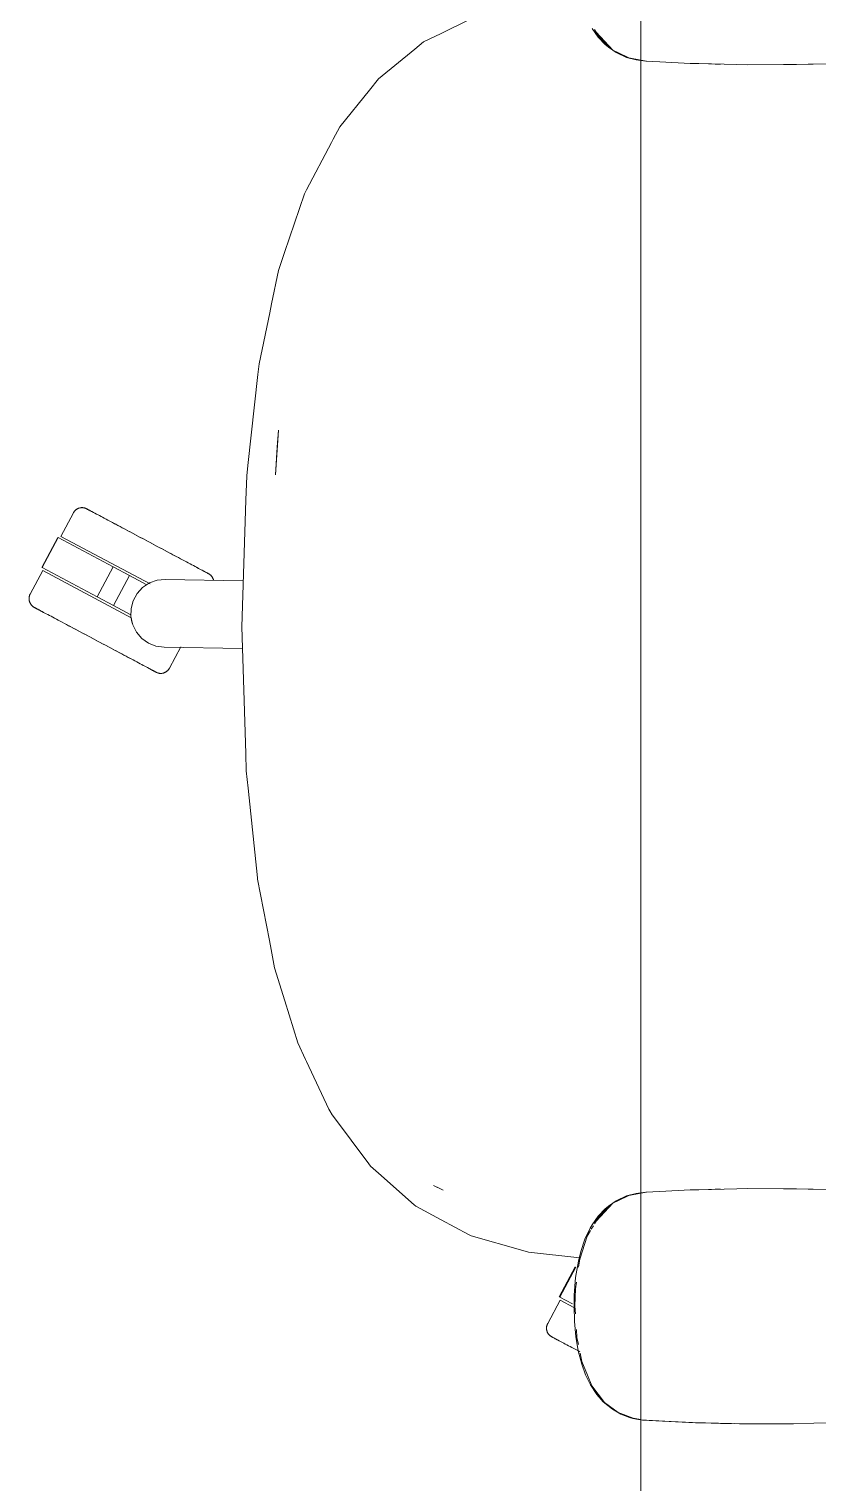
# Model space of a CAD drawing. Header units: millimetres. Extents: x 155927 to 295199, y -4084 to 97293.
# Drawn here: x 173526 to 173851, y 10074 to 10673 of the extents above; entities that cross this region are included whole.
import ezdxf

# ---------------------------------------------------------------- set-up
doc = ezdxf.new("R2010")
doc.units = ezdxf.units.MM
doc.header["$MEASUREMENT"] = 0
doc.layers.add('G-IMPT', color=8, linetype='CONTINUOUS', lineweight=9)
doc.layers.add('I-FURN', color=8, linetype='CONTINUOUS', lineweight=9)

msp = doc.modelspace()

# ---------------------------------------------------------------- linework, layer by layer
at = {"layer": 'G-IMPT'}
for p, q in [((173706.88, 10677.25), (173695.41, 10671.61)), ((173688.24, 10668.08), (173695.41, 10671.61)), ((173760.21, 10670.11), (173757.77, 10673.56)), ((173758.7, 10673.21), (173760.58, 10670.05)), ((173759.39, 10672.14), (173760.67, 10670.67)), ((173759.39, 10672.14), (173766.29, 10664.75)), ((173763.08, 10667.06), (173760.21, 10670.11)), ((173760.58, 10670.05), (173766.29, 10664.75)), ((173760.8, 10670.52), (173763.88, 10666.98)), ((173684.59, 10665.11), (173669.64, 10652.94)), ((173684.59, 10665.11), (173688.24, 10668.08)), ((173763.08, 10667.06), (173764.4, 10665.93)), ((173766.29, 10664.75), (173763.88, 10666.98)), ((173767.62, 10663.72), (173764.4, 10665.93)), ((173768.53, 10663.64), (173766.29, 10664.75)), ((173767.62, 10663.72), (173771.95, 10661.74)), ((173768.53, 10663.64), (173772.79, 10661.54)), ((173775.9, 10660.67), (173771.95, 10661.74)), ((173772.79, 10661.54), (173777.83, 10660.6)), ((173777.83, 10660.43), (173775.9, 10660.67)), ((173777.83, 10660.6), (173780.13, 10660.17)), ((173779.91, 10660.17), (173777.83, 10660.43)), ((173785.57, 10659.89), (173779.91, 10660.17)), ((173785.57, 10659.89), (173798.13, 10659.27)), ((173801.68, 10659.15), (173798.13, 10659.27)), ((173817.35, 10658.77), (173801.68, 10659.15)), ((173805.72, 10659.06), (173808.4, 10658.95)), ((173810.62, 10658.95), (173808.4, 10658.95)), ((173817.35, 10658.77), (173821.86, 10658.72)), ((173821.86, 10658.72), (173836.57, 10658.73)), ((173842.04, 10658.8), (173836.57, 10658.73)), ((173842.04, 10658.8), (173854.35, 10659.09)), ((173848.82, 10658.93), (173846.74, 10658.93)), ((173669.64, 10652.94), (173665.88, 10648.27)), ((173653.68, 10633.14), (173665.88, 10648.27)), ((173653.68, 10633.14), (173650.97, 10628.01)), ((173650.24, 10626.63), (173639.94, 10607.12)), ((173650.24, 10626.63), (173650.97, 10628.01)), ((173630.92, 10581.38), (173639.07, 10605.46)), ((173639.94, 10607.12), (173639.07, 10605.46)), ((173630.92, 10581.38), (173628.4, 10573.94)), ((173625.53, 10560.12), (173628.4, 10573.94)), ((173624.77, 10556.44), (173620.42, 10535.49)), ((173624.77, 10556.44), (173625.53, 10560.12)), ((173615.8, 10493.63), (173619.93, 10531.08)), ((173620.42, 10535.49), (173619.93, 10531.08)), ((173627.2, 10489.79), (173628.45, 10508.07)), ((173628.45, 10508.07), (173627.84, 10501.13)), ((173627.2, 10489.79), (173627.84, 10501.13)), ((173615, 10479.32), (173615.32, 10489.26)), ((173615.8, 10493.63), (173615.32, 10489.26)), ((173615, 10479.32), (173613.29, 10427.14)), ((173613.29, 10427.14), (173614.91, 10374.97)), ((173614.91, 10374.97), (173615.13, 10367.71)), ((173615.87, 10360.65), (173615.13, 10367.71)), ((173619.69, 10323.65), (173615.87, 10360.65)), ((173619.69, 10323.65), (173619.78, 10323.19)), ((173624.64, 10297.81), (173619.78, 10323.19)), ((173624.64, 10297.81), (173625.35, 10294.15)), ((173626.81, 10286.55), (173625.35, 10294.15)), ((173631, 10272.94), (173626.81, 10286.55)), ((173636.32, 10255.67), (173631, 10272.94)), ((173636.32, 10255.67), (173639.51, 10248.9)), ((173639.94, 10247.98), (173639.51, 10248.9)), ((173649.21, 10228.34), (173639.94, 10247.98)), ((173649.21, 10228.34), (173649.63, 10227.63)), ((173650.57, 10226.06), (173649.63, 10227.63)), ((173651.03, 10225.29), (173650.57, 10226.06)), ((173651.03, 10225.29), (173665.6, 10205.79)), ((173665.6, 10205.79), (173666.33, 10204.82)), ((173669.59, 10201.95), (173666.33, 10204.82)), ((173669.59, 10201.95), (173684.37, 10188.93)), ((173692.34, 10196.96), (173696.23, 10195)), ((173692.34, 10196.96), (173694.64, 10195.78)), ((173694.64, 10195.78), (173696.23, 10195)), ((173801.68, 10195.19), (173798.13, 10195.07)), ((173817.35, 10195.57), (173801.68, 10195.19)), ((173805.72, 10195.28), (173808.4, 10195.39)), ((173810.62, 10195.39), (173808.4, 10195.39)), ((173817.35, 10195.57), (173821.86, 10195.62)), ((173821.86, 10195.62), (173836.57, 10195.61)), ((173842.04, 10195.54), (173836.57, 10195.61)), ((173842.04, 10195.54), (173854.35, 10195.25)), ((173848.82, 10195.41), (173846.74, 10195.41)), ((173759.39, 10182.2), (173766.29, 10189.59)), ((173760.58, 10184.29), (173766.29, 10189.59)), ((173766.29, 10189.59), (173763.88, 10187.36)), ((173767.62, 10190.62), (173764.4, 10188.41)), ((173768.53, 10190.7), (173766.29, 10189.59)), ((173767.62, 10190.62), (173771.95, 10192.6)), ((173768.53, 10190.7), (173772.79, 10192.8)), ((173775.9, 10193.67), (173771.95, 10192.6)), ((173772.79, 10192.8), (173777.83, 10193.74)), ((173777.83, 10193.91), (173775.9, 10193.67)), ((173777.83, 10193.74), (173780.13, 10194.17)), ((173779.91, 10194.17), (173777.83, 10193.91)), ((173785.57, 10194.45), (173779.91, 10194.17)), ((173785.57, 10194.45), (173798.13, 10195.07)), ((173684.37, 10188.93), (173685.04, 10188.35)), ((173695.47, 10182.76), (173685.04, 10188.35)), ((173760.21, 10184.23), (173757.77, 10180.78)), ((173758.7, 10181.13), (173760.58, 10184.29)), ((173759.39, 10182.2), (173760.67, 10183.67)), ((173763.08, 10187.28), (173760.21, 10184.23)), ((173760.8, 10183.82), (173763.88, 10187.36)), ((173763.08, 10187.28), (173764.4, 10188.41)), ((173706.71, 10176.75), (173695.47, 10182.76)), ((173754.76, 10174.77), (173756.96, 10179.4)), ((173755.62, 10175.99), (173757.09, 10178.44)), ((173756.96, 10179.4), (173757.77, 10180.78)), ((173757.37, 10178.91), (173758.23, 10180.35)), ((173707.82, 10176.16), (173706.71, 10176.75)), ((173729.17, 10170.15), (173707.82, 10176.16)), ((173752.59, 10166.59), (173755.62, 10175.99)), ((173753.02, 10169.68), (173754.76, 10174.77)), ((173729.17, 10170.15), (173731.43, 10169.51)), ((173752.71, 10167.1), (173731.43, 10169.51)), ((173752.04, 10165.75), (173750.92, 10158.99)), ((173753.02, 10169.68), (173752.04, 10165.75)), ((173752.13, 10163.3), (173752.59, 10166.59)), ((173750.35, 10151.68), (173750.92, 10158.99)), ((173750.86, 10154.33), (173750.63, 10147.17)), ((173750.86, 10154.33), (173751.26, 10157.12)), ((173750.35, 10151.68), (173750.26, 10147.17)), ((173750.26, 10147.17), (173750.44, 10140.83)), ((173750.82, 10144.06), (173750.63, 10147.17)), ((173751, 10134.68), (173750.44, 10140.83)), ((173751.42, 10134.34), (173751.22, 10137.55)), ((173751, 10134.68), (173752, 10128.75)), ((173752.03, 10131.36), (173751.42, 10134.34)), ((173753.43, 10123.27), (173752, 10128.75)), ((173753.46, 10124.38), (173752.75, 10127.85)), ((173753.43, 10123.27), (173755.02, 10118.93)), ((173753.46, 10124.38), (173755.79, 10118.76)), ((173757, 10114.86), (173755.02, 10118.93)), ((173757.63, 10114.36), (173755.79, 10118.76)), ((173757, 10114.86), (173759.66, 10110.81)), ((173762.84, 10107.58), (173757.63, 10114.36)), ((173759.66, 10110.81), (173762.32, 10107.77)), ((173766.06, 10104.7), (173762.32, 10107.77)), ((173768.47, 10103.41), (173762.84, 10107.58)), ((173769.5, 10102.74), (173766.06, 10104.7)), ((173774.66, 10101), (173768.47, 10103.41)), ((173769.5, 10102.74), (173773.14, 10101.35)), ((173774.49, 10100.98), (173773.14, 10101.35)), ((173774.49, 10100.98), (173776.88, 10100.53)), ((173774.66, 10101), (173777.83, 10100.52)), ((173778.53, 10100.28), (173776.88, 10100.53)), ((173799.1, 10099.23), (173778.53, 10100.28)), ((173800.31, 10099.19), (173778.53, 10100.28)), ((173778.53, 10100.28), (173780.13, 10100.17)), ((173800.31, 10099.19), (173780.13, 10100.17)), ((173860.86, 10099.33), (173849.1, 10098.94)), ((173820.5, 10098.73), (173799.1, 10099.23)), ((173810.66, 10098.89), (173799.1, 10099.23)), ((173799.1, 10099.23), (173800.31, 10099.19)), ((173820.5, 10098.73), (173800.31, 10099.19)), ((173840.68, 10098.77), (173810.66, 10098.89)), ((173820.5, 10098.73), (173810.66, 10098.89)), ((173810.66, 10098.89), (173829.89, 10098.69)), ((173818.46, 10098.75), (173816.55, 10098.82)), ((173820.5, 10098.77), (173818.46, 10098.75)), ((173840.68, 10098.77), (173820.5, 10098.73)), ((173840.68, 10098.77), (173829.89, 10098.69)), ((173840.68, 10098.77), (173849.1, 10098.94))]:
    msp.add_line(p, q, dxfattribs=at)
at = {"layer": 'I-FURN'}
for p, q in [((173777.83, 9382.71), (173777.83, 10982.71)), ((173777.83, 10982.71), (173777.83, 9382.71)), ((173543.84, 10474.06), (173538.69, 10464.38)), ((173543.84, 10474.06), (173543.92, 10474.2)), ((173543.92, 10474.2), (173544, 10474.34)), ((173544, 10474.34), (173544.09, 10474.48)), ((173544.09, 10474.48), (173544.19, 10474.61)), ((173544.19, 10474.61), (173544.29, 10474.73)), ((173544.29, 10474.73), (173544.39, 10474.86)), ((173544.39, 10474.86), (173544.5, 10474.97)), ((173544.5, 10474.97), (173544.62, 10475.09)), ((173544.62, 10475.09), (173544.74, 10475.2)), ((173544.74, 10475.2), (173544.86, 10475.3)), ((173544.86, 10475.3), (173544.99, 10475.4)), ((173544.99, 10475.4), (173545.12, 10475.49)), ((173545.12, 10475.49), (173545.25, 10475.58)), ((173545.25, 10475.58), (173545.39, 10475.67)), ((173545.39, 10475.67), (173545.53, 10475.74)), ((173545.53, 10475.74), (173545.68, 10475.81)), ((173545.68, 10475.81), (173545.82, 10475.88)), ((173545.82, 10475.88), (173545.97, 10475.94)), ((173545.97, 10475.94), (173546.12, 10475.99)), ((173546.12, 10475.99), (173546.28, 10476.04)), ((173546.28, 10476.04), (173546.43, 10476.08)), ((173546.43, 10476.08), (173546.59, 10476.12)), ((173546.59, 10476.12), (173546.75, 10476.15)), ((173546.75, 10476.15), (173546.91, 10476.17)), ((173546.91, 10476.17), (173547.07, 10476.19)), ((173547.07, 10476.19), (173547.23, 10476.2)), ((173547.23, 10476.2), (173547.39, 10476.2)), ((173547.39, 10476.2), (173547.55, 10476.2)), ((173547.55, 10476.2), (173547.71, 10476.19)), ((173547.71, 10476.19), (173547.87, 10476.17)), ((173547.87, 10476.17), (173548.03, 10476.15)), ((173548.03, 10476.15), (173548.19, 10476.12)), ((173548.19, 10476.12), (173548.35, 10476.09)), ((173548.35, 10476.09), (173548.51, 10476.05)), ((173548.51, 10476.05), (173548.66, 10476)), ((173548.66, 10476), (173548.81, 10475.95)), ((173548.81, 10475.95), (173548.96, 10475.89)), ((173548.96, 10475.89), (173549.11, 10475.82)), ((173549.11, 10475.82), (173549.25, 10475.75)), ((173549.25, 10475.75), (173549.29, 10475.73)), ((173549.29, 10475.73), (173549.31, 10475.72)), ((173549.3, 10475.73), (173549.29, 10475.73)), ((173549.34, 10475.7), (173549.3, 10475.73)), ((173549.31, 10475.72), (173549.37, 10475.69)), ((173549.42, 10475.66), (173549.34, 10475.7)), ((173549.37, 10475.69), (173549.47, 10475.63)), ((173549.54, 10475.6), (173549.42, 10475.66)), ((173549.47, 10475.63), (173549.61, 10475.56)), ((173549.71, 10475.51), (173549.54, 10475.6)), ((173549.61, 10475.56), (173549.79, 10475.46)), ((173549.91, 10475.4), (173549.71, 10475.51)), ((173549.79, 10475.46), (173550.01, 10475.35)), ((173550.15, 10475.28), (173549.91, 10475.4)), ((173550.01, 10475.35), (173550.27, 10475.21)), ((173550.43, 10475.13), (173550.15, 10475.28)), ((173550.27, 10475.21), (173550.57, 10475.05)), ((173550.74, 10474.96), (173550.43, 10475.13)), ((173550.57, 10475.05), (173550.9, 10474.87)), ((173551.1, 10474.77), (173550.74, 10474.96)), ((173550.9, 10474.87), (173551.28, 10474.68)), ((173551.49, 10474.56), (173551.1, 10474.77)), ((173551.28, 10474.68), (173551.69, 10474.46)), ((173551.92, 10474.33), (173551.49, 10474.56)), ((173551.69, 10474.46), (173552.13, 10474.22)), ((173552.39, 10474.08), (173551.92, 10474.33)), ((173552.13, 10474.22), (173552.61, 10473.96)), ((173552.89, 10473.82), (173552.39, 10474.08)), ((173552.61, 10473.96), (173553.13, 10473.69)), ((173553.43, 10473.53), (173552.89, 10473.82)), ((173553.13, 10473.69), (173553.68, 10473.4)), ((173553.99, 10473.23), (173553.43, 10473.53)), ((173553.68, 10473.4), (173554.27, 10473.09)), ((173554.6, 10472.91), (173553.99, 10473.23)), ((173555.23, 10472.57), (173554.6, 10472.91)), ((173555.89, 10472.22), (173555.23, 10472.57)), ((173556.59, 10471.85), (173555.89, 10472.22)), ((173557.31, 10471.47), (173556.59, 10471.85)), ((173558.06, 10471.07), (173557.31, 10471.47)), ((173558.84, 10470.66), (173558.06, 10471.07)), ((173559.64, 10470.23), (173558.84, 10470.66)), ((173560.46, 10469.79), (173559.64, 10470.23)), ((173560.01, 10470.03), (173560.85, 10469.59)), ((173561.31, 10469.34), (173560.46, 10469.79)), ((173560.85, 10469.59), (173561.7, 10469.13)), ((173562.18, 10468.88), (173561.31, 10469.34)), ((173561.7, 10469.13), (173562.58, 10468.66)), ((173563.06, 10468.41), (173562.18, 10468.88)), ((173562.58, 10468.66), (173563.48, 10468.19)), ((173563.97, 10467.93), (173563.06, 10468.41)), ((173563.48, 10468.19), (173564.39, 10467.7)), ((173564.89, 10467.44), (173563.97, 10467.93)), ((173564.39, 10467.7), (173565.32, 10467.21)), ((173565.83, 10466.94), (173564.89, 10467.44)), ((173565.32, 10467.21), (173566.27, 10466.71)), ((173566.78, 10466.43), (173565.83, 10466.94)), ((173566.27, 10466.71), (173567.22, 10466.2)), ((173567.74, 10465.92), (173566.78, 10466.43)), ((173567.22, 10466.2), (173568.19, 10465.68)), ((173568.72, 10465.4), (173567.74, 10465.92)), ((173568.19, 10465.68), (173569.17, 10465.16)), ((173569.7, 10464.88), (173568.72, 10465.4)), ((173569.17, 10465.16), (173570.16, 10464.64)), ((173570.69, 10464.35), (173569.7, 10464.88)), ((173537.4, 10463.93), (173530.83, 10451.57)), ((173531, 10451.48), (173537.57, 10463.84)), ((173537.57, 10463.84), (173560.28, 10451.77)), ((173575.44, 10444.84), (173538.69, 10464.38)), ((173570.16, 10464.64), (173571.15, 10464.11)), ((173571.69, 10463.82), (173570.69, 10464.35)), ((173571.15, 10464.11), (173572.15, 10463.58)), ((173572.69, 10463.29), (173571.69, 10463.82)), ((173572.15, 10463.58), (173573.15, 10463.04)), ((173573.7, 10462.75), (173572.69, 10463.29)), ((173573.15, 10463.04), (173574.16, 10462.51)), ((173574.7, 10462.22), (173573.7, 10462.75)), ((173574.16, 10462.51), (173575.16, 10461.97)), ((173575.71, 10461.69), (173574.7, 10462.22)), ((173575.16, 10461.97), (173576.17, 10461.44)), ((173576.71, 10461.15), (173575.71, 10461.69)), ((173576.17, 10461.44), (173577.17, 10460.91)), ((173577.71, 10460.62), (173576.71, 10461.15)), ((173577.17, 10460.91), (173578.17, 10460.38)), ((173578.7, 10460.09), (173577.71, 10460.62)), ((173578.17, 10460.38), (173579.16, 10459.85)), ((173579.69, 10459.57), (173578.7, 10460.09)), ((173579.16, 10459.85), (173580.14, 10459.33)), ((173580.67, 10459.05), (173579.69, 10459.57)), ((173580.14, 10459.33), (173581.12, 10458.81)), ((173581.64, 10458.53), (173580.67, 10459.05)), ((173581.12, 10458.81), (173582.08, 10458.3)), ((173582.59, 10458.02), (173581.64, 10458.53)), ((173582.08, 10458.3), (173583.03, 10457.79)), ((173583.54, 10457.52), (173582.59, 10458.02)), ((173583.03, 10457.79), (173583.97, 10457.29)), ((173584.47, 10457.03), (173583.54, 10457.52)), ((173583.97, 10457.29), (173584.89, 10456.8)), ((173585.38, 10456.54), (173584.47, 10457.03)), ((173584.89, 10456.8), (173585.8, 10456.32)), ((173586.28, 10456.06), (173585.38, 10456.54)), ((173587.15, 10455.6), (173586.28, 10456.06)), ((173588.01, 10455.14), (173587.15, 10455.6)), ((173588.85, 10454.7), (173588.01, 10455.14)), ((173589.66, 10454.27), (173588.85, 10454.7)), ((173590.45, 10453.85), (173589.66, 10454.27)), ((173591.21, 10453.44), (173590.45, 10453.85)), ((173591.94, 10453.05), (173591.21, 10453.44)), ((173592.65, 10452.68), (173591.94, 10453.05)), ((173593.33, 10452.32), (173592.65, 10452.68)), ((173531.18, 10450.25), (173526.03, 10440.57)), ((173553.7, 10439.41), (173531, 10451.48)), ((173567.9, 10430.73), (173531.18, 10450.25)), ((173553.7, 10439.41), (173560.28, 10451.77)), ((173560.28, 10451.77), (173566.92, 10448.24)), ((173560.35, 10435.88), (173566.92, 10448.24)), ((173566.92, 10448.24), (173574.06, 10444.44)), ((173593.98, 10451.97), (173593.33, 10452.32)), ((173594.59, 10451.64), (173593.98, 10451.97)), ((173595.18, 10451.33), (173594.59, 10451.64)), ((173594.86, 10451.5), (173595.43, 10451.2)), ((173595.73, 10451.04), (173595.18, 10451.33)), ((173595.43, 10451.2), (173595.97, 10450.91)), ((173596.24, 10450.77), (173595.73, 10451.04)), ((173595.97, 10450.91), (173596.47, 10450.65)), ((173596.73, 10450.51), (173596.24, 10450.77)), ((173596.47, 10450.65), (173596.94, 10450.4)), ((173597.17, 10450.27), (173596.73, 10450.51)), ((173596.94, 10450.4), (173597.37, 10450.17)), ((173597.58, 10450.05), (173597.17, 10450.27)), ((173597.37, 10450.17), (173597.76, 10449.96)), ((173597.96, 10449.86), (173597.58, 10450.05)), ((173597.76, 10449.96), (173598.11, 10449.77)), ((173598.29, 10449.68), (173597.96, 10449.86)), ((173598.11, 10449.77), (173598.43, 10449.6)), ((173598.59, 10449.52), (173598.29, 10449.68)), ((173598.43, 10449.6), (173598.71, 10449.45)), ((173598.85, 10449.38), (173598.59, 10449.52)), ((173598.71, 10449.45), (173598.95, 10449.33)), ((173599.07, 10449.27), (173598.85, 10449.38)), ((173598.95, 10449.33), (173599.15, 10449.22)), ((173599.25, 10449.17), (173599.07, 10449.27)), ((173599.15, 10449.22), (173599.32, 10449.13)), ((173599.39, 10449.1), (173599.25, 10449.17)), ((173599.32, 10449.13), (173599.44, 10449.07)), ((173599.49, 10449.04), (173599.39, 10449.1)), ((173599.44, 10449.07), (173599.52, 10449.02)), ((173599.55, 10449.01), (173599.49, 10449.04)), ((173599.52, 10449.02), (173599.56, 10449)), ((173599.57, 10449), (173599.55, 10449.01)), ((173599.56, 10449), (173599.57, 10449)), ((173599.57, 10449), (173599.71, 10448.92)), ((173599.71, 10448.92), (173599.85, 10448.84)), ((173599.85, 10448.84), (173599.98, 10448.75)), ((173599.98, 10448.75), (173600.11, 10448.65)), ((173600.11, 10448.65), (173600.24, 10448.55)), ((173600.24, 10448.55), (173600.36, 10448.45)), ((173600.36, 10448.45), (173600.48, 10448.34)), ((173600.48, 10448.34), (173600.59, 10448.22)), ((173600.59, 10448.22), (173600.7, 10448.1)), ((173600.7, 10448.1), (173600.8, 10447.98)), ((173600.8, 10447.98), (173600.9, 10447.85)), ((173600.9, 10447.85), (173601, 10447.72)), ((173601, 10447.72), (173601.08, 10447.59)), ((173601.08, 10447.59), (173601.17, 10447.45)), ((173601.17, 10447.45), (173601.25, 10447.31)), ((173601.25, 10447.31), (173601.32, 10447.16)), ((173601.32, 10447.16), (173601.38, 10447.02)), ((173601.38, 10447.02), (173601.44, 10446.87)), ((173601.44, 10446.87), (173601.5, 10446.72)), ((173601.5, 10446.72), (173601.55, 10446.56)), ((173568.48, 10437.85), (173570.1, 10440.81)), ((173570.1, 10440.81), (173572.38, 10443.3)), ((173572.38, 10443.3), (173575.19, 10445.17)), ((173575.19, 10445.17), (173578.37, 10446.31)), ((173578.37, 10446.31), (173581.72, 10446.66)), ((173581.72, 10446.66), (173613.91, 10446.09)), ((173601.55, 10446.56), (173601.59, 10446.41)), ((173601.59, 10446.41), (173601.62, 10446.25)), ((173525.56, 10438.83), (173525.57, 10438.99)), ((173525.56, 10438.66), (173525.56, 10438.83)), ((173525.56, 10438.5), (173525.56, 10438.66)), ((173525.57, 10438.34), (173525.56, 10438.5)), ((173525.57, 10438.99), (173525.59, 10439.15)), ((173525.59, 10438.18), (173525.57, 10438.34)), ((173525.59, 10439.15), (173525.61, 10439.31)), ((173525.61, 10438.02), (173525.59, 10438.18)), ((173525.61, 10439.31), (173525.64, 10439.47)), ((173525.64, 10437.86), (173525.61, 10438.02)), ((173525.64, 10439.47), (173525.67, 10439.62)), ((173525.68, 10437.71), (173525.64, 10437.86)), ((173525.67, 10439.62), (173525.71, 10439.78)), ((173525.72, 10437.55), (173525.68, 10437.71)), ((173525.71, 10439.78), (173525.76, 10439.93)), ((173525.77, 10437.4), (173525.72, 10437.55)), ((173525.76, 10439.93), (173525.81, 10440.09)), ((173525.82, 10437.25), (173525.77, 10437.4)), ((173525.81, 10440.09), (173525.87, 10440.23)), ((173525.88, 10437.1), (173525.82, 10437.25)), ((173525.87, 10440.23), (173525.94, 10440.38)), ((173525.95, 10436.95), (173525.88, 10437.1)), ((173525.94, 10440.38), (173526.01, 10440.53)), ((173526.02, 10436.8), (173525.95, 10436.95)), ((173526.01, 10440.53), (173526.03, 10440.57)), ((173526.1, 10436.66), (173526.02, 10436.8)), ((173526.18, 10436.53), (173526.1, 10436.66)), ((173526.27, 10436.39), (173526.18, 10436.53)), ((173526.36, 10436.26), (173526.27, 10436.39)), ((173526.46, 10436.13), (173526.36, 10436.26)), ((173526.56, 10436.01), (173526.46, 10436.13)), ((173526.67, 10435.89), (173526.56, 10436.01)), ((173526.79, 10435.78), (173526.67, 10435.89)), ((173526.9, 10435.67), (173526.79, 10435.78)), ((173527.03, 10435.56), (173526.9, 10435.67)), ((173527.15, 10435.46), (173527.03, 10435.56)), ((173527.28, 10435.37), (173527.15, 10435.46)), ((173527.42, 10435.28), (173527.28, 10435.37)), ((173527.56, 10435.19), (173527.42, 10435.28)), ((173527.7, 10435.11), (173527.56, 10435.19)), ((173527.74, 10435.09), (173527.7, 10435.11)), ((173527.7, 10435.11), (173527.7, 10435.11)), ((173527.7, 10435.11), (173527.72, 10435.1)), ((173527.72, 10435.1), (173527.78, 10435.07)), ((173527.83, 10435.05), (173527.74, 10435.09)), ((173527.78, 10435.07), (173527.88, 10435.02)), ((173527.95, 10434.98), (173527.83, 10435.05)), ((173527.88, 10435.02), (173528.02, 10434.94)), ((173528.11, 10434.89), (173527.95, 10434.98)), ((173528.02, 10434.94), (173528.2, 10434.85)), ((173528.31, 10434.79), (173528.11, 10434.89)), ((173528.2, 10434.85), (173528.42, 10434.73)), ((173528.55, 10434.66), (173528.31, 10434.79)), ((173528.42, 10434.73), (173528.68, 10434.59)), ((173560.35, 10435.88), (173553.7, 10439.41)), ((173567.49, 10432.08), (173560.35, 10435.88)), ((173567.62, 10434.59), (173568.48, 10437.85)), ((173528.83, 10434.51), (173528.55, 10434.66)), ((173528.68, 10434.59), (173528.97, 10434.44)), ((173529.15, 10434.34), (173528.83, 10434.51)), ((173528.97, 10434.44), (173529.31, 10434.26)), ((173529.5, 10434.15), (173529.15, 10434.34)), ((173529.31, 10434.26), (173529.68, 10434.06)), ((173529.9, 10433.94), (173529.5, 10434.15)), ((173529.68, 10434.06), (173530.09, 10433.84)), ((173530.33, 10433.72), (173529.9, 10433.94)), ((173530.09, 10433.84), (173530.54, 10433.6)), ((173530.79, 10433.47), (173530.33, 10433.72)), ((173530.54, 10433.6), (173531.02, 10433.35)), ((173531.29, 10433.2), (173530.79, 10433.47)), ((173531.02, 10433.35), (173531.54, 10433.07)), ((173531.83, 10432.92), (173531.29, 10433.2)), ((173531.54, 10433.07), (173532.09, 10432.78)), ((173532.4, 10432.61), (173531.83, 10432.92)), ((173532.09, 10432.78), (173532.67, 10432.47)), ((173532.67, 10432.47), (173533.29, 10432.14)), ((173533.29, 10432.14), (173533.94, 10431.8)), ((173533.94, 10431.8), (173534.61, 10431.44)), ((173534.61, 10431.44), (173535.32, 10431.06)), ((173535.32, 10431.06), (173536.06, 10430.67)), ((173536.06, 10430.67), (173536.82, 10430.27)), ((173536.82, 10430.27), (173537.61, 10429.85)), ((173537.61, 10429.85), (173538.42, 10429.41)), ((173538.42, 10429.41), (173539.25, 10428.97)), ((173539.25, 10428.97), (173540.11, 10428.52)), ((173567.56, 10431.22), (173567.62, 10434.59)), ((173568.31, 10427.93), (173567.56, 10431.22)), ((173540.11, 10428.52), (173540.99, 10428.05)), ((173540.99, 10428.05), (173541.88, 10427.57)), ((173542.37, 10427.31), (173541.47, 10427.79)), ((173541.88, 10427.57), (173542.8, 10427.09)), ((173543.3, 10426.82), (173542.37, 10427.31)), ((173542.8, 10427.09), (173543.73, 10426.59)), ((173544.23, 10426.32), (173543.3, 10426.82)), ((173543.73, 10426.59), (173544.67, 10426.09)), ((173545.18, 10425.82), (173544.23, 10426.32)), ((173544.67, 10426.09), (173545.63, 10425.58)), ((173546.15, 10425.3), (173545.18, 10425.82)), ((173545.63, 10425.58), (173546.6, 10425.07)), ((173547.12, 10424.79), (173546.15, 10425.3)), ((173546.6, 10425.07), (173547.57, 10424.55)), ((173548.11, 10424.26), (173547.12, 10424.79)), ((173547.57, 10424.55), (173548.56, 10424.02)), ((173549.1, 10423.74), (173548.11, 10424.26)), ((173548.56, 10424.02), (173549.56, 10423.49)), ((173550.09, 10423.21), (173549.1, 10423.74)), ((173549.56, 10423.49), (173550.55, 10422.96)), ((173551.1, 10422.67), (173550.09, 10423.21)), ((173550.55, 10422.96), (173551.56, 10422.43)), ((173569.82, 10424.92), (173568.31, 10427.93)), ((173572.02, 10422.35), (173569.82, 10424.92)), ((173552.1, 10422.14), (173551.1, 10422.67)), ((173551.56, 10422.43), (173552.56, 10421.89)), ((173553.11, 10421.6), (173552.1, 10422.14)), ((173552.56, 10421.89), (173553.57, 10421.36)), ((173554.11, 10421.07), (173553.11, 10421.6)), ((173553.57, 10421.36), (173554.57, 10420.82)), ((173555.11, 10420.54), (173554.11, 10421.07)), ((173554.57, 10420.82), (173555.57, 10420.29)), ((173556.11, 10420.01), (173555.11, 10420.54)), ((173555.57, 10420.29), (173556.57, 10419.76)), ((173557.11, 10419.48), (173556.11, 10420.01)), ((173556.57, 10419.76), (173557.56, 10419.24)), ((173558.09, 10418.95), (173557.11, 10419.48)), ((173557.56, 10419.24), (173558.55, 10418.71)), ((173559.07, 10418.43), (173558.09, 10418.95)), ((173558.55, 10418.71), (173559.52, 10418.19)), ((173560.04, 10417.92), (173559.07, 10418.43)), ((173559.52, 10418.19), (173560.48, 10417.68)), ((173561, 10417.41), (173560.04, 10417.92)), ((173560.48, 10417.68), (173561.43, 10417.18)), ((173561.94, 10416.91), (173561, 10417.41)), ((173561.43, 10417.18), (173562.37, 10416.68)), ((173562.87, 10416.41), (173561.94, 10416.91)), ((173574.76, 10420.39), (173572.02, 10422.35)), ((173577.89, 10419.14), (173574.76, 10420.39)), ((173581.23, 10418.67), (173577.89, 10419.14)), ((173613.57, 10418.11), (173581.23, 10418.67)), ((173583.42, 10410.05), (173588.12, 10418.89)), ((173562.37, 10416.68), (173563.29, 10416.19)), ((173563.79, 10415.93), (173562.87, 10416.41)), ((173563.29, 10416.19), (173564.2, 10415.71)), ((173564.68, 10415.45), (173563.79, 10415.93)), ((173564.2, 10415.71), (173565.09, 10415.23)), ((173565.56, 10414.98), (173564.68, 10415.45)), ((173565.09, 10415.23), (173565.96, 10414.77)), ((173566.42, 10414.53), (173565.56, 10414.98)), ((173565.96, 10414.77), (173566.8, 10414.32)), ((173567.25, 10414.08), (173566.42, 10414.53)), ((173566.8, 10414.32), (173567.63, 10413.88)), ((173567.63, 10413.88), (173568.43, 10413.46)), ((173568.43, 10413.46), (173569.2, 10413.04)), ((173569.2, 10413.04), (173569.95, 10412.65)), ((173569.95, 10412.65), (173570.68, 10412.26)), ((173570.68, 10412.26), (173571.37, 10411.89)), ((173571.37, 10411.89), (173572.03, 10411.54)), ((173572.03, 10411.54), (173572.67, 10411.2)), ((173572.67, 10411.2), (173573.27, 10410.88)), ((173573.58, 10410.72), (173573, 10411.03)), ((173573.27, 10410.88), (173573.84, 10410.58)), ((173574.13, 10410.42), (173573.58, 10410.72)), ((173573.84, 10410.58), (173574.37, 10410.3)), ((173574.65, 10410.15), (173574.13, 10410.42)), ((173574.37, 10410.3), (173574.87, 10410.03)), ((173575.13, 10409.89), (173574.65, 10410.15)), ((173574.87, 10410.03), (173575.34, 10409.78)), ((173575.58, 10409.66), (173575.13, 10409.89)), ((173575.34, 10409.78), (173575.77, 10409.55)), ((173575.99, 10409.44), (173575.58, 10409.66)), ((173575.77, 10409.55), (173576.16, 10409.34)), ((173576.36, 10409.24), (173575.99, 10409.44)), ((173576.16, 10409.34), (173576.52, 10409.16)), ((173576.7, 10409.06), (173576.36, 10409.24)), ((173576.52, 10409.16), (173576.84, 10408.99)), ((173576.99, 10408.9), (173576.7, 10409.06)), ((173576.84, 10408.99), (173577.12, 10408.84)), ((173577.25, 10408.77), (173576.99, 10408.9)), ((173577.12, 10408.84), (173577.36, 10408.71)), ((173577.47, 10408.65), (173577.25, 10408.77)), ((173577.36, 10408.71), (173577.56, 10408.6)), ((173577.65, 10408.55), (173577.47, 10408.65)), ((173577.56, 10408.6), (173577.72, 10408.52)), ((173577.79, 10408.48), (173577.65, 10408.55)), ((173577.72, 10408.52), (173577.84, 10408.45)), ((173577.89, 10408.43), (173577.79, 10408.48)), ((173577.84, 10408.45), (173577.92, 10408.41)), ((173577.95, 10408.39), (173577.89, 10408.43)), ((173577.92, 10408.41), (173577.97, 10408.39)), ((173577.97, 10408.38), (173577.95, 10408.39)), ((173577.97, 10408.39), (173577.97, 10408.38)), ((173578.01, 10408.36), (173577.97, 10408.38)), ((173578.15, 10408.29), (173578.01, 10408.36)), ((173578.3, 10408.23), (173578.15, 10408.29)), ((173578.45, 10408.17), (173578.3, 10408.23)), ((173578.6, 10408.11), (173578.45, 10408.17)), ((173578.76, 10408.07), (173578.6, 10408.11)), ((173578.91, 10408.03), (173578.76, 10408.07)), ((173579.07, 10407.99), (173578.91, 10408.03)), ((173579.23, 10407.96), (173579.07, 10407.99)), ((173579.39, 10407.94), (173579.23, 10407.96)), ((173579.55, 10407.92), (173579.39, 10407.94)), ((173579.71, 10407.91), (173579.55, 10407.92)), ((173579.87, 10407.91), (173579.71, 10407.91)), ((173580.03, 10407.92), (173579.87, 10407.91)), ((173580.19, 10407.93), (173580.03, 10407.92)), ((173580.35, 10407.94), (173580.19, 10407.93)), ((173580.51, 10407.96), (173580.35, 10407.94)), ((173580.67, 10407.99), (173580.51, 10407.96)), ((173580.83, 10408.03), (173580.67, 10407.99)), ((173580.99, 10408.07), (173580.83, 10408.03)), ((173581.14, 10408.12), (173580.99, 10408.07)), ((173581.29, 10408.17), (173581.14, 10408.12)), ((173581.44, 10408.23), (173581.29, 10408.17)), ((173581.59, 10408.3), (173581.44, 10408.23)), ((173581.73, 10408.37), (173581.59, 10408.3)), ((173581.87, 10408.45), (173581.73, 10408.37)), ((173582.01, 10408.53), (173581.87, 10408.45)), ((173582.15, 10408.62), (173582.01, 10408.53)), ((173582.28, 10408.71), (173582.15, 10408.62)), ((173582.4, 10408.81), (173582.28, 10408.71)), ((173582.53, 10408.92), (173582.4, 10408.81)), ((173582.65, 10409.03), (173582.53, 10408.92)), ((173582.76, 10409.14), (173582.65, 10409.03)), ((173582.87, 10409.26), (173582.76, 10409.14)), ((173582.97, 10409.38), (173582.87, 10409.26)), ((173583.07, 10409.51), (173582.97, 10409.38)), ((173583.17, 10409.64), (173583.07, 10409.51)), ((173583.26, 10409.77), (173583.17, 10409.64)), ((173583.34, 10409.91), (173583.26, 10409.77)), ((173583.42, 10410.05), (173583.34, 10409.91)), ((173750.76, 10163.39), (173744.18, 10151.03)), ((173744.35, 10150.94), (173750.93, 10163.3)), ((173750.93, 10163.3), (173751.02, 10163.25)), ((173744.54, 10149.71), (173739.39, 10140.02)), ((173749.65, 10148.12), (173744.35, 10150.94)), ((173750.17, 10146.71), (173744.54, 10149.71)), ((173738.92, 10138.28), (173738.93, 10138.44)), ((173738.92, 10138.12), (173738.92, 10138.28)), ((173738.92, 10137.96), (173738.92, 10138.12)), ((173738.93, 10137.8), (173738.92, 10137.96)), ((173738.93, 10138.44), (173738.95, 10138.6)), ((173738.95, 10137.64), (173738.93, 10137.8)), ((173738.95, 10138.6), (173738.97, 10138.76)), ((173738.97, 10137.48), (173738.95, 10137.64)), ((173738.97, 10138.76), (173739, 10138.92)), ((173739, 10137.32), (173738.97, 10137.48)), ((173739, 10138.92), (173739.03, 10139.08)), ((173739.03, 10137.16), (173739, 10137.32)), ((173739.03, 10139.08), (173739.07, 10139.23)), ((173739.08, 10137.01), (173739.03, 10137.16)), ((173739.07, 10139.23), (173739.12, 10139.39)), ((173739.12, 10136.85), (173739.08, 10137.01)), ((173739.12, 10139.39), (173739.17, 10139.54)), ((173739.18, 10136.7), (173739.12, 10136.85)), ((173739.17, 10139.54), (173739.23, 10139.69)), ((173739.24, 10136.55), (173739.18, 10136.7)), ((173739.23, 10139.69), (173739.3, 10139.84)), ((173739.3, 10136.4), (173739.24, 10136.55)), ((173739.3, 10139.84), (173739.37, 10139.98)), ((173739.38, 10136.26), (173739.3, 10136.4)), ((173739.37, 10139.98), (173739.39, 10140.02)), ((173739.45, 10136.12), (173739.38, 10136.26)), ((173739.54, 10135.98), (173739.45, 10136.12)), ((173739.63, 10135.85), (173739.54, 10135.98)), ((173739.72, 10135.71), (173739.63, 10135.85)), ((173739.82, 10135.59), (173739.72, 10135.71)), ((173739.92, 10135.46), (173739.82, 10135.59)), ((173740.03, 10135.35), (173739.92, 10135.46)), ((173740.15, 10135.23), (173740.03, 10135.35)), ((173740.26, 10135.12), (173740.15, 10135.23)), ((173740.39, 10135.02), (173740.26, 10135.12)), ((173740.51, 10134.92), (173740.39, 10135.02)), ((173740.64, 10134.82), (173740.51, 10134.92)), ((173740.78, 10134.73), (173740.64, 10134.82)), ((173740.91, 10134.65), (173740.78, 10134.73)), ((173741.06, 10134.57), (173740.91, 10134.65)), ((173741.1, 10134.54), (173741.06, 10134.57)), ((173741.06, 10134.57), (173741.06, 10134.57)), ((173741.06, 10134.57), (173741.08, 10134.56)), ((173741.08, 10134.56), (173741.14, 10134.53)), ((173741.19, 10134.5), (173741.1, 10134.54)), ((173741.14, 10134.53), (173741.24, 10134.47)), ((173741.31, 10134.44), (173741.19, 10134.5)), ((173741.24, 10134.47), (173741.38, 10134.4)), ((173741.47, 10134.35), (173741.31, 10134.44)), ((173741.38, 10134.4), (173741.56, 10134.3)), ((173741.67, 10134.24), (173741.47, 10134.35)), ((173741.56, 10134.3), (173741.78, 10134.19)), ((173741.91, 10134.11), (173741.67, 10134.24)), ((173741.78, 10134.19), (173742.03, 10134.05)), ((173742.19, 10133.97), (173741.91, 10134.11)), ((173742.03, 10134.05), (173742.33, 10133.89)), ((173742.51, 10133.8), (173742.19, 10133.97)), ((173742.33, 10133.89), (173742.67, 10133.71)), ((173742.86, 10133.61), (173742.51, 10133.8)), ((173742.67, 10133.71), (173743.04, 10133.51)), ((173743.26, 10133.4), (173742.86, 10133.61)), ((173743.04, 10133.51), (173743.45, 10133.3)), ((173743.69, 10133.17), (173743.26, 10133.4)), ((173743.45, 10133.3), (173743.9, 10133.06)), ((173744.15, 10132.92), (173743.69, 10133.17)), ((173743.9, 10133.06), (173744.38, 10132.8)), ((173744.65, 10132.66), (173744.15, 10132.92)), ((173744.38, 10132.8), (173744.9, 10132.53)), ((173745.19, 10132.37), (173744.65, 10132.66)), ((173744.9, 10132.53), (173745.45, 10132.23)), ((173745.76, 10132.07), (173745.19, 10132.37)), ((173745.45, 10132.23), (173746.03, 10131.92)), ((173746.03, 10131.92), (173746.65, 10131.6)), ((173746.65, 10131.6), (173747.29, 10131.25)), ((173747.29, 10131.25), (173747.97, 10130.89)), ((173747.97, 10130.89), (173748.68, 10130.52)), ((173748.68, 10130.52), (173749.41, 10130.12)), ((173749.41, 10130.12), (173750.18, 10129.72)), ((173750.18, 10129.72), (173750.96, 10129.3)), ((173750.96, 10129.3), (173751.78, 10128.87)), ((173751.78, 10128.87), (173752.61, 10128.43))]:
    msp.add_line(p, q, dxfattribs=at)
msp.add_arc((173581.29, 10432.67), 13.81, 192.34734, 197.33603, dxfattribs=at)
msp.add_open_spline([(173567.97, 10429.02), (173567.85, 10429.45), (173567.78, 10429.88), (173567.72, 10430.32)], degree=3, dxfattribs=at)

doc.saveas('drawing.dxf')
